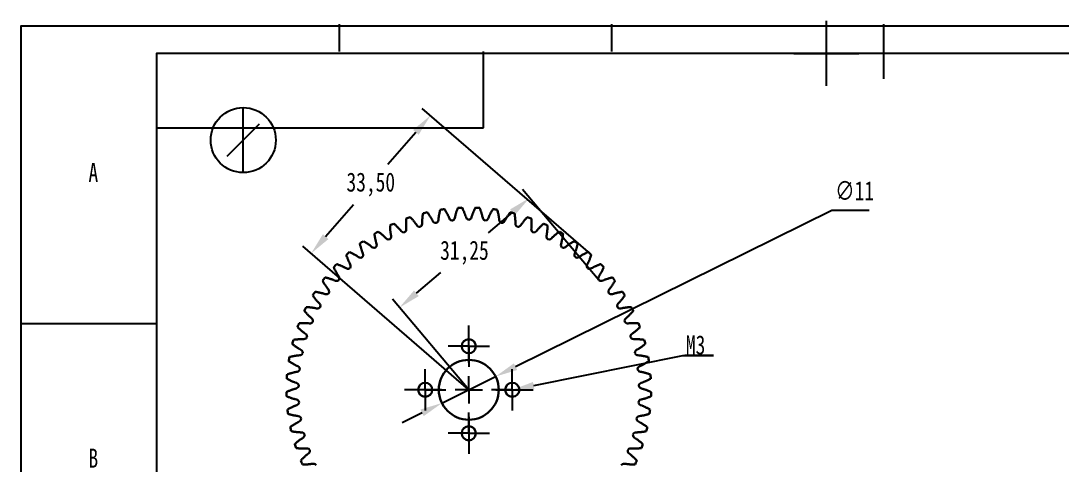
# Model space of a CAD drawing. Header units: millimetres. Extents: x -1 to 297, y -1 to 211.
# Drawn here: x 0 to 191.3, y 129 to 210.6 of the extents above; entities that cross this region are included whole.
import ezdxf
from ezdxf import colors
from ezdxf.entities.mleader import LeaderData, LeaderLine
from ezdxf.math import Vec2, Vec3

# ---------------------------------------------------------------- set-up
doc = ezdxf.new("R2010")
doc.units = ezdxf.units.MM
doc.header["$PDSIZE"] = -1
doc.layers.add('图框', color=7, linetype='Continuous')
doc.layers.add('粗实线层', color=7, linetype='Continuous', lineweight=25)
doc.styles.add('SLDTEXTSTYLE2', font='hyswlongfangsong.ttf')
doc.styles.get("Standard").update_dxf_attribs({"font": 'hyswlongfangsong.ttf'})
doc.dimstyles.new('ISO-25', dxfattribs={"dimtxt": 2.5, "dimasz": 2.5, "dimexe": 1.25, "dimexo": 0.625, "dimtad": 1, "dimtxsty": 'STANDARD', "dimcen": 2.5, "dimazin": 3, "dimtfac": 1, "dimtmove": 0, "dimatfit": 3})

# ---------------------------------------------------------------- blocks, each defined once
blk = doc.blocks.new('SW_CENTERMARKSYMBOL_0')
at = {"layer": '图框', "color": 0}
for p, q in [((0, 5), (0, 8)), ((0, 0), (0, 2.5)), ((-5, 0), (-8, 0)), ((0, 0), (-2.5, 0)), ((0, 0), (0, -2.5)), ((0, 0), (2.5, 0)), ((5, 0), (8, 0)), ((0, -5), (0, -8))]:
    blk.add_line(p, q, dxfattribs=at)
blk = doc.blocks.new('SW_CENTERMARKSYMBOL_1')
at = {"layer": '图框', "color": 0}
for p, q in [((0, 2.5), (0, 3.8)), ((0, 0), (0, 2.5)), ((-2.5, 0), (-3.8, 0)), ((0, 0), (-2.5, 0)), ((0, 0), (0, -2.5)), ((0, 0), (2.5, 0)), ((2.5, 0), (3.8, 0)), ((0, -2.5), (0, -3.8))]:
    blk.add_line(p, q, dxfattribs=at)
blk = doc.blocks.new('SW_CENTERMARKSYMBOL_2')
at = {"layer": '图框', "color": 0}
for p, q in [((0, 2.5), (0, 3.8)), ((0, 0), (0, 2.5)), ((-2.5, 0), (-3.8, 0)), ((0, 0), (-2.5, 0)), ((0, 0), (0, -2.5)), ((0, 0), (2.5, 0)), ((2.5, 0), (3.8, 0)), ((0, -2.5), (0, -3.8))]:
    blk.add_line(p, q, dxfattribs=at)
blk = doc.blocks.new('SW_CENTERMARKSYMBOL_3')
at = {"layer": '图框', "color": 0}
for p, q in [((0, 2.5), (0, 3.8)), ((0, 0), (0, 2.5)), ((-2.5, 0), (-3.8, 0)), ((0, 0), (-2.5, 0)), ((0, 0), (0, -2.5)), ((0, 0), (2.5, 0)), ((2.5, 0), (3.8, 0)), ((0, -2.5), (0, -3.8))]:
    blk.add_line(p, q, dxfattribs=at)
blk = doc.blocks.new('SW_CENTERMARKSYMBOL_4')
at = {"layer": '图框', "color": 0}
for p, q in [((0, 2.5), (0, 3.8)), ((0, 0), (0, 2.5)), ((-2.5, 0), (-3.8, 0)), ((0, 0), (-2.5, 0)), ((0, 0), (0, -2.5)), ((0, 0), (2.5, 0)), ((2.5, 0), (3.8, 0)), ((0, -2.5), (0, -3.8))]:
    blk.add_line(p, q, dxfattribs=at)
blk = doc.blocks.new('*D7')
at = {"color": 0, "lineweight": -2, "transparency": 16777216}
for p, q in [((106.19, 162.98), (92.16, 179.62)), ((90.33, 175.46), (85.83, 171.66)), ((72.68, 160.57), (77.18, 164.37)), ((82.3, 142.83), (68.27, 159.47))]:
    blk.add_line(p, q, dxfattribs=at)
at = {"color": 0, "transparency": 16777216}
for points in [[(89.89, 175.98), (90.77, 174.94), (93.45, 178.09)], [(72.24, 161.09), (73.11, 160.05), (69.56, 157.94)]]:
    blk.add_solid(points, dxfattribs=at)
at = {"layer": 'Defpoints', "color": 0, "transparency": 16777216}
for p in [(93.45, 178.09), (106.19, 162.98), (82.3, 142.83)]:
    blk.add_point(p, dxfattribs=at)
at = {"color": 0, "lineweight": 30, "transparency": 16777216, "insert": (81.5, 168.02), "char_height": 3.5, "attachment_point": 5}
blk.add_mtext('31,25', dxfattribs=at)
blk = doc.blocks.new('*D12')
at = {"color": 0, "lineweight": -2, "transparency": 16777216}
for p, q in [((104.21, 168.17), (73.74, 194.54)), ((72.58, 190.14), (67.44, 184.21)), ((56, 170.98), (61.14, 176.91)), ((82.3, 142.83), (51.82, 169.2))]:
    blk.add_line(p, q, dxfattribs=at)
at = {"color": 0, "transparency": 16777216}
for points in [[(72.06, 190.59), (73.09, 189.7), (75.25, 193.23)], [(55.49, 171.42), (56.51, 170.53), (53.33, 167.89)]]:
    blk.add_solid(points, dxfattribs=at)
at = {"layer": 'Defpoints', "color": 0, "transparency": 16777216}
for p in [(75.25, 193.23), (104.21, 168.17), (82.3, 142.83)]:
    blk.add_point(p, dxfattribs=at)
at = {"color": 0, "transparency": 16777216, "insert": (64.29, 180.56), "char_height": 3.5, "attachment_point": 5}
blk.add_mtext('33,50', dxfattribs=at)
blk = doc.blocks.new('*D13')
at = {"color": 0, "lineweight": -2, "transparency": 16777216}
for p, q in [((148.97, 175.77), (90.89, 147.08)), ((155.88, 175.77), (148.97, 175.77)), ((77.37, 140.4), (87.23, 145.27)), ((73.71, 138.59), (70.05, 136.78))]:
    blk.add_line(p, q, dxfattribs=at)
at = {"color": 0, "transparency": 16777216}
for points in [[(90.58, 147.69), (91.19, 146.47), (87.23, 145.27)], [(73.41, 139.2), (74.01, 137.98), (77.37, 140.4)]]:
    blk.add_solid(points, dxfattribs=at)
at = {"layer": 'Defpoints', "color": 0, "transparency": 16777216}
for p in [(87.23, 145.27), (77.37, 140.4)]:
    blk.add_point(p, dxfattribs=at)
at = {"color": 0, "transparency": 16777216, "insert": (153.18, 179.42), "char_height": 3.5, "attachment_point": 5}
blk.add_mtext('∅11', dxfattribs=at)
blk = doc.blocks.new('HH_FRAME_A4')
at = {"layer": 'HH_TITLE'}
for p, q in [((148.5, 200), (148.5, 212)), ((142.5, 206), (154.5, 206)), ((41, 184), (41, 196)), ((41, 190), (44, 193)), ((41, 190), (38, 187))]:
    blk.add_line(p, q, dxfattribs=at)
for points in [[(0, 1), (297, 1), (297, 211), (0, 211)], [(25, 6), (292, 6), (292, 206), (25, 206)]]:
    blk.add_lwpolyline(points, close=True, dxfattribs=at)
blk.add_circle((41, 190), 6, dxfattribs=at)
for tag, p, height in [('SCALE', (267.53, 43), 3), ('TITLE', (155.21, 32.5), 5), ('DWG_NO', (230.45, 33.25), 3.5), ('STAGE', (267.53, 32), 3), ('MATERIAL', (123.96, 19.1), 2.8), ('WEIGHT', (159.96, 19.1), 2.8), ('VERSION', (195.96, 19.1), 2.8), ('DATE', (231.96, 19.1), 2.8), ('SHEET', (267.96, 19.1), 2.8), ('DESIGN', (123.96, 8.1), 2.8), ('CHECKED', (159.96, 8.1), 2.8), ('REVIEWED', (195.96, 8.1), 2.8), ('APPROVED', (231.96, 8.1), 2.8), ('COUNTERSIGN', (267.96, 8.1), 2.8)]:
    blk.add_attdef(tag, p, '', height=height, dxfattribs=at)

msp = doc.modelspace()

# ---------------------------------------------------------------- linework, layer by layer
at = {"lineweight": 30}
msp.add_line((121.995, 149.139), (127.267, 149.139), dxfattribs=at)
at = {"color": 7, "linetype": 'Continuous', "lineweight": 30}
for centre, radius in [((82.296, 150.833), 1.3), ((82.296, 142.833), 5.5), ((74.296, 142.833), 1.3), ((90.296, 142.833), 1.3), ((82.296, 134.833), 1.3)]:
    msp.add_circle(centre, radius, dxfattribs=at)
for radius, start, end in [(33.5, 97.63252, 98.98287), (33.5, 92.09406, 93.44441), (33.5, 86.55559, 87.90594), (33.5, 81.01713, 82.36748), (33.5, 108.70944, 110.05979), (33.5, 103.17098, 104.52133), (33.5, 75.47867, 76.82902), (33.5, 69.94021, 71.29056), (33.5, 114.2479, 115.59825), (31.25, 106.59705, 106.63372), (31.25, 101.05859, 101.09526), (31.25, 95.52013, 95.5568), (31.25, 89.98167, 90.01833), (31.25, 84.4432, 84.47987), (31.25, 78.90474, 78.94141), (31.25, 73.36628, 73.40295), (33.5, 64.40175, 65.7521), (33.5, 119.78636, 121.13671), (31.25, 117.67397, 117.71064), (31.25, 112.13551, 112.17218), (31.25, 67.82782, 67.86449), (31.25, 62.28936, 62.32603), (33.5, 58.86329, 60.21364), (33.5, 125.32482, 126.67518), (31.25, 123.21243, 123.2491), (31.25, 56.7509, 56.78757), (33.5, 53.32482, 54.67518), (33.5, 130.86329, 132.21364), (31.25, 128.7509, 128.78757), (31.25, 51.21243, 51.2491), (33.5, 47.78636, 49.13671), (33.5, 136.40175, 137.7521), (31.25, 134.28936, 134.32603), (31.25, 45.67397, 45.71064), (33.5, 42.2479, 43.59825), (33.5, 141.94021, 143.29056), (31.25, 139.82782, 139.86449), (31.25, 40.13551, 40.17218), (33.5, 36.70944, 38.05979), (33.5, 147.47867, 148.82902), (33.5, 31.17098, 32.52133), (31.25, 145.36628, 145.40295), (31.25, 34.59705, 34.63372), (33.5, 153.01713, 154.36748), (31.25, 150.90474, 150.94141), (31.25, 29.05859, 29.09526), (33.5, 25.63252, 26.98287), (33.5, 158.55559, 159.90594), (31.25, 156.4432, 156.47987), (31.25, 23.52013, 23.5568), (33.5, 20.09406, 21.44441), (33.5, 164.09406, 165.44441), (31.25, 161.98167, 162.01833), (31.25, 17.98167, 18.01833), (33.5, 14.55559, 15.90594), (31.25, 167.52013, 167.5568), (31.25, 12.4432, 12.47987), (33.5, 169.63252, 170.98287), (33.5, 9.01713, 10.36748), (33.5, 175.17098, 176.52133), (31.25, 173.05859, 173.09526), (31.25, 6.90474, 6.94141), (33.5, 3.47867, 4.82902), (31.25, 178.59705, 178.63372), (31.25, 1.36628, 1.40295), (33.5, 180.70944, 182.05979), (33.5, 357.94021, 359.29056), (31.25, 184.13551, 184.17218), (31.25, 355.82782, 355.86449), (33.5, 186.2479, 187.59825), (33.5, 352.40175, 353.7521), (33.5, 191.78636, 193.13671), (31.25, 189.67397, 189.71064), (31.25, 350.28936, 350.32603), (33.5, 346.86329, 348.21364), (31.25, 195.21243, 195.2491), (31.25, 344.7509, 344.78757), (33.5, 197.32482, 198.67518), (33.5, 341.32482, 342.67518), (31.25, 200.7509, 200.78757), (31.25, 339.21243, 339.2491), (33.5, 202.86329, 204.21364), (31.25, 206.28936, 206.32603), (31.25, 333.67397, 333.71064), (33.5, 335.78636, 337.13671)]:
    msp.add_arc((82.296, 142.833), radius, start, end, dxfattribs=at)
for points, knots in [([(77.847, 176.036), (77.865, 176.007), (77.929, 175.903), (78.035, 175.726), (78.161, 175.507), (78.276, 175.296), (78.381, 175.093), (78.477, 174.9), (78.563, 174.716), (78.739, 174.327), (78.845, 173.975), (79.27, 173.936)], [0.69135416, 0.69135416, 0.69135416, 0.69135416, 0.70362342, 0.73520781, 0.7653343, 0.7940029, 0.8212136, 0.84696642, 0.87126134, 0.89409838, 1, 1, 1, 1]), ([(79.29, 173.938), (79.7, 174.057), (79.736, 174.423), (79.834, 174.839), (79.884, 175.036), (79.941, 175.245), (80.005, 175.463), (80.077, 175.692), (80.158, 175.932), (80.228, 176.126), (80.271, 176.241), (80.284, 176.273)], [0, 0, 0, 0, 0.10590162, 0.12873866, 0.15303358, 0.1787864, 0.2059971, 0.2346657, 0.26479219, 0.29637658, 0.30864584, 0.30864584, 0.30864584, 0.30864584]), ([(81.072, 176.311), (81.087, 176.28), (81.141, 176.17), (81.23, 175.983), (81.333, 175.753), (81.428, 175.532), (81.513, 175.321), (81.589, 175.119), (81.658, 174.927), (81.795, 174.523), (81.867, 174.162), (82.286, 174.083)], [0.69135416, 0.69135416, 0.69135416, 0.69135416, 0.70362342, 0.73520781, 0.7653343, 0.7940029, 0.8212136, 0.84696642, 0.87126134, 0.89409838, 1, 1, 1, 1]), ([(82.306, 174.083), (82.725, 174.162), (82.797, 174.523), (82.935, 174.927), (83.003, 175.119), (83.08, 175.321), (83.165, 175.532), (83.259, 175.753), (83.363, 175.983), (83.451, 176.17), (83.505, 176.28), (83.52, 176.311)], [0, 0, 0, 0, 0.10590162, 0.12873866, 0.15303358, 0.1787864, 0.2059971, 0.2346657, 0.26479219, 0.29637658, 0.30864584, 0.30864584, 0.30864584, 0.30864584]), ([(84.309, 176.273), (84.321, 176.241), (84.364, 176.126), (84.434, 175.932), (84.515, 175.692), (84.588, 175.463), (84.652, 175.245), (84.709, 175.036), (84.758, 174.839), (84.856, 174.423), (84.893, 174.057), (85.302, 173.938)], [0.69135416, 0.69135416, 0.69135416, 0.69135416, 0.70362342, 0.73520781, 0.7653343, 0.7940029, 0.8212136, 0.84696642, 0.87126134, 0.89409838, 1, 1, 1, 1]), ([(85.322, 173.936), (85.747, 173.975), (85.853, 174.327), (86.029, 174.716), (86.116, 174.9), (86.212, 175.093), (86.317, 175.296), (86.432, 175.507), (86.557, 175.726), (86.663, 175.903), (86.728, 176.007), (86.746, 176.036)], [0, 0, 0, 0, 0.10590162, 0.12873866, 0.15303358, 0.1787864, 0.2059971, 0.2346657, 0.26479219, 0.29637658, 0.30864584, 0.30864584, 0.30864584, 0.30864584]), ([(70.521, 171.78), (70.88, 172.011), (70.81, 172.372), (70.785, 172.798), (70.776, 173.002), (70.771, 173.218), (70.77, 173.446), (70.774, 173.686), (70.783, 173.938), (70.795, 174.144), (70.803, 174.267), (70.806, 174.301)], [0, 0, 0, 0, 0.10590162, 0.12873866, 0.15303358, 0.1787864, 0.2059971, 0.2346657, 0.26479219, 0.29637658, 0.30864584, 0.30864584, 0.30864584, 0.30864584]), ([(71.55, 174.563), (71.574, 174.538), (71.657, 174.448), (71.795, 174.294), (71.96, 174.103), (72.114, 173.918), (72.256, 173.74), (72.387, 173.569), (72.507, 173.404), (72.755, 173.057), (72.927, 172.731), (73.351, 172.775)], [0.69135416, 0.69135416, 0.69135416, 0.69135416, 0.70362342, 0.73520781, 0.7653343, 0.7940029, 0.8212136, 0.84696642, 0.87126134, 0.89409838, 1, 1, 1, 1]), ([(73.37, 172.781), (73.749, 172.977), (73.715, 173.343), (73.731, 173.77), (73.741, 173.973), (73.757, 174.188), (73.778, 174.415), (73.805, 174.654), (73.839, 174.904), (73.87, 175.108), (73.891, 175.229), (73.896, 175.263)], [0, 0, 0, 0, 0.10590162, 0.12873866, 0.15303358, 0.1787864, 0.2059971, 0.2346657, 0.26479219, 0.29637658, 0.30864584, 0.30864584, 0.30864584, 0.30864584]), ([(74.663, 175.452), (74.684, 175.425), (74.758, 175.327), (74.881, 175.161), (75.027, 174.955), (75.161, 174.756), (75.286, 174.565), (75.4, 174.382), (75.503, 174.206), (75.716, 173.836), (75.856, 173.496), (76.282, 173.499)], [0.69135416, 0.69135416, 0.69135416, 0.69135416, 0.70362342, 0.73520781, 0.7653343, 0.7940029, 0.8212136, 0.84696642, 0.87126134, 0.89409838, 1, 1, 1, 1]), ([(76.302, 173.503), (76.698, 173.661), (76.699, 174.029), (76.757, 174.452), (76.787, 174.653), (76.823, 174.866), (76.866, 175.09), (76.916, 175.325), (76.974, 175.571), (77.025, 175.771), (77.057, 175.889), (77.066, 175.922)], [0, 0, 0, 0, 0.10590162, 0.12873866, 0.15303358, 0.1787864, 0.2059971, 0.2346657, 0.26479219, 0.29637658, 0.30864584, 0.30864584, 0.30864584, 0.30864584]), ([(87.527, 175.922), (87.536, 175.889), (87.568, 175.771), (87.619, 175.571), (87.676, 175.325), (87.726, 175.09), (87.769, 174.866), (87.806, 174.653), (87.836, 174.452), (87.893, 174.029), (87.894, 173.661), (88.29, 173.503)], [0.69135416, 0.69135416, 0.69135416, 0.69135416, 0.70362342, 0.73520781, 0.7653343, 0.7940029, 0.8212136, 0.84696642, 0.87126134, 0.89409838, 1, 1, 1, 1]), ([(88.31, 173.499), (88.736, 173.496), (88.876, 173.836), (89.089, 174.206), (89.193, 174.382), (89.307, 174.565), (89.431, 174.756), (89.566, 174.955), (89.712, 175.161), (89.835, 175.327), (89.909, 175.425), (89.929, 175.452)], [0, 0, 0, 0, 0.10590162, 0.12873866, 0.15303358, 0.1787864, 0.2059971, 0.2346657, 0.26479219, 0.29637658, 0.30864584, 0.30864584, 0.30864584, 0.30864584]), ([(90.696, 175.263), (90.702, 175.229), (90.722, 175.108), (90.754, 174.904), (90.787, 174.654), (90.814, 174.415), (90.835, 174.188), (90.851, 173.973), (90.861, 173.77), (90.878, 173.343), (90.843, 172.977), (91.222, 172.781)], [0.69135416, 0.69135416, 0.69135416, 0.69135416, 0.70362342, 0.73520781, 0.7653343, 0.7940029, 0.8212136, 0.84696642, 0.87126134, 0.89409838, 1, 1, 1, 1]), ([(91.242, 172.775), (91.666, 172.731), (91.838, 173.057), (92.085, 173.404), (92.205, 173.569), (92.337, 173.74), (92.479, 173.918), (92.632, 174.103), (92.797, 174.294), (92.935, 174.448), (93.019, 174.538), (93.042, 174.563)], [0, 0, 0, 0, 0.10590162, 0.12873866, 0.15303358, 0.1787864, 0.2059971, 0.2346657, 0.26479219, 0.29637658, 0.30864584, 0.30864584, 0.30864584, 0.30864584]), ([(93.787, 174.301), (93.789, 174.267), (93.798, 174.144), (93.809, 173.938), (93.818, 173.686), (93.822, 173.446), (93.821, 173.218), (93.816, 173.002), (93.807, 172.798), (93.782, 172.372), (93.713, 172.011), (94.071, 171.78)], [0.69135416, 0.69135416, 0.69135416, 0.69135416, 0.70362342, 0.73520781, 0.7653343, 0.7940029, 0.8212136, 0.84696642, 0.87126134, 0.89409838, 1, 1, 1, 1]), ([(67.783, 170.508), (68.117, 170.773), (68.013, 171.126), (67.947, 171.548), (67.918, 171.749), (67.892, 171.963), (67.869, 172.19), (67.85, 172.43), (67.835, 172.682), (67.826, 172.888), (67.823, 173.011), (67.822, 173.045)], [0, 0, 0, 0, 0.10590162, 0.12873866, 0.15303358, 0.1787864, 0.2059971, 0.2346657, 0.26479219, 0.29637658, 0.30864584, 0.30864584, 0.30864584, 0.30864584]), ([(68.538, 173.378), (68.564, 173.355), (68.655, 173.273), (68.808, 173.134), (68.991, 172.96), (69.161, 172.791), (69.32, 172.627), (69.467, 172.469), (69.602, 172.317), (69.882, 171.995), (70.085, 171.688), (70.503, 171.772)], [0.69135416, 0.69135416, 0.69135416, 0.69135416, 0.70362342, 0.73520781, 0.7653343, 0.7940029, 0.8212136, 0.84696642, 0.87126134, 0.89409838, 1, 1, 1, 1]), ([(94.09, 171.772), (94.508, 171.688), (94.71, 171.995), (94.99, 172.317), (95.126, 172.469), (95.273, 172.627), (95.431, 172.791), (95.602, 172.96), (95.785, 173.134), (95.937, 173.273), (96.029, 173.355), (96.054, 173.378)], [0, 0, 0, 0, 0.10590162, 0.12873866, 0.15303358, 0.1787864, 0.2059971, 0.2346657, 0.26479219, 0.29637658, 0.30864584, 0.30864584, 0.30864584, 0.30864584]), ([(96.77, 173.045), (96.769, 173.011), (96.766, 172.888), (96.758, 172.682), (96.742, 172.43), (96.723, 172.19), (96.7, 171.963), (96.674, 171.749), (96.646, 171.548), (96.58, 171.126), (96.476, 170.773), (96.81, 170.508)], [0.69135416, 0.69135416, 0.69135416, 0.69135416, 0.70362342, 0.73520781, 0.7653343, 0.7940029, 0.8212136, 0.84696642, 0.87126134, 0.89409838, 1, 1, 1, 1]), ([(65.179, 168.978), (65.486, 169.274), (65.349, 169.615), (65.243, 170.029), (65.194, 170.227), (65.148, 170.437), (65.103, 170.661), (65.061, 170.897), (65.021, 171.147), (64.993, 171.351), (64.978, 171.473), (64.974, 171.507)], [0, 0, 0, 0, 0.10590162, 0.12873866, 0.15303358, 0.1787864, 0.2059971, 0.2346657, 0.26479219, 0.29637658, 0.30864584, 0.30864584, 0.30864584, 0.30864584]), ([(65.655, 171.907), (65.682, 171.887), (65.781, 171.815), (65.946, 171.691), (66.145, 171.535), (66.331, 171.383), (66.505, 171.235), (66.666, 171.092), (66.816, 170.954), (67.126, 170.66), (67.357, 170.374), (67.765, 170.499)], [0.69135416, 0.69135416, 0.69135416, 0.69135416, 0.70362342, 0.73520781, 0.7653343, 0.7940029, 0.8212136, 0.84696642, 0.87126134, 0.89409838, 1, 1, 1, 1]), ([(96.828, 170.499), (97.236, 170.374), (97.467, 170.66), (97.776, 170.954), (97.926, 171.092), (98.088, 171.235), (98.261, 171.383), (98.447, 171.535), (98.646, 171.691), (98.811, 171.815), (98.91, 171.887), (98.938, 171.907)], [0, 0, 0, 0, 0.10590162, 0.12873866, 0.15303358, 0.1787864, 0.2059971, 0.2346657, 0.26479219, 0.29637658, 0.30864584, 0.30864584, 0.30864584, 0.30864584]), ([(99.618, 171.507), (99.614, 171.473), (99.599, 171.351), (99.571, 171.147), (99.531, 170.897), (99.489, 170.661), (99.444, 170.437), (99.398, 170.227), (99.35, 170.029), (99.244, 169.615), (99.106, 169.274), (99.413, 168.978)], [0.69135416, 0.69135416, 0.69135416, 0.69135416, 0.70362342, 0.73520781, 0.7653343, 0.7940029, 0.8212136, 0.84696642, 0.87126134, 0.89409838, 1, 1, 1, 1]), ([(62.736, 167.204), (63.013, 167.528), (62.843, 167.854), (62.697, 168.256), (62.63, 168.448), (62.564, 168.653), (62.498, 168.872), (62.433, 169.103), (62.369, 169.347), (62.322, 169.548), (62.295, 169.668), (62.287, 169.701)], [0, 0, 0, 0, 0.10590162, 0.12873866, 0.15303358, 0.1787864, 0.2059971, 0.2346657, 0.26479219, 0.29637658, 0.30864584, 0.30864584, 0.30864584, 0.30864584]), ([(62.926, 170.165), (62.956, 170.148), (63.061, 170.086), (63.237, 169.978), (63.45, 169.842), (63.65, 169.709), (63.837, 169.579), (64.012, 169.452), (64.174, 169.329), (64.511, 169.066), (64.768, 168.804), (65.163, 168.967)], [0.69135416, 0.69135416, 0.69135416, 0.69135416, 0.70362342, 0.73520781, 0.7653343, 0.7940029, 0.8212136, 0.84696642, 0.87126134, 0.89409838, 1, 1, 1, 1]), ([(99.43, 168.967), (99.824, 168.804), (100.082, 169.066), (100.418, 169.329), (100.58, 169.452), (100.755, 169.579), (100.942, 169.709), (101.142, 169.842), (101.355, 169.978), (101.531, 170.086), (101.637, 170.148), (101.666, 170.165)], [0, 0, 0, 0, 0.10590162, 0.12873866, 0.15303358, 0.1787864, 0.2059971, 0.2346657, 0.26479219, 0.29637658, 0.30864584, 0.30864584, 0.30864584, 0.30864584]), ([(102.305, 169.701), (102.298, 169.668), (102.271, 169.548), (102.223, 169.347), (102.16, 169.103), (102.095, 168.872), (102.029, 168.653), (101.962, 168.448), (101.895, 168.256), (101.749, 167.854), (101.58, 167.528), (101.857, 167.204)], [0.69135416, 0.69135416, 0.69135416, 0.69135416, 0.70362342, 0.73520781, 0.7653343, 0.7940029, 0.8212136, 0.84696642, 0.87126134, 0.89409838, 1, 1, 1, 1]), ([(60.475, 165.202), (60.719, 165.552), (60.519, 165.86), (60.335, 166.246), (60.25, 166.43), (60.164, 166.628), (60.077, 166.839), (59.99, 167.063), (59.903, 167.3), (59.836, 167.496), (59.798, 167.612), (59.788, 167.645)], [0, 0, 0, 0, 0.10590162, 0.12873866, 0.15303358, 0.1787864, 0.2059971, 0.2346657, 0.26479219, 0.29637658, 0.30864584, 0.30864584, 0.30864584, 0.30864584]), ([(60.379, 168.168), (60.41, 168.154), (60.521, 168.102), (60.707, 168.012), (60.932, 167.897), (61.143, 167.784), (61.342, 167.672), (61.528, 167.563), (61.702, 167.456), (62.062, 167.227), (62.344, 166.991), (62.72, 167.192)], [0.69135416, 0.69135416, 0.69135416, 0.69135416, 0.70362342, 0.73520781, 0.7653343, 0.7940029, 0.8212136, 0.84696642, 0.87126134, 0.89409838, 1, 1, 1, 1]), ([(101.872, 167.192), (102.249, 166.991), (102.53, 167.227), (102.891, 167.456), (103.064, 167.563), (103.25, 167.672), (103.449, 167.784), (103.661, 167.897), (103.886, 168.012), (104.072, 168.102), (104.183, 168.154), (104.214, 168.168)], [0, 0, 0, 0, 0.10590162, 0.12873866, 0.15303358, 0.1787864, 0.2059971, 0.2346657, 0.26479219, 0.29637658, 0.30864584, 0.30864584, 0.30864584, 0.30864584]), ([(104.805, 167.645), (104.794, 167.612), (104.756, 167.496), (104.689, 167.3), (104.602, 167.063), (104.515, 166.839), (104.428, 166.628), (104.342, 166.43), (104.257, 166.246), (104.073, 165.86), (103.873, 165.552), (104.117, 165.202)], [0.69135416, 0.69135416, 0.69135416, 0.69135416, 0.70362342, 0.73520781, 0.7653343, 0.7940029, 0.8212136, 0.84696642, 0.87126134, 0.89409838, 1, 1, 1, 1]), ([(58.418, 162.992), (58.628, 163.363), (58.398, 163.651), (58.178, 164.017), (58.075, 164.193), (57.971, 164.381), (57.864, 164.583), (57.756, 164.797), (57.647, 165.025), (57.561, 165.213), (57.512, 165.325), (57.498, 165.356)], [0, 0, 0, 0, 0.10590162, 0.12873866, 0.15303358, 0.1787864, 0.2059971, 0.2346657, 0.26479219, 0.29637658, 0.30864584, 0.30864584, 0.30864584, 0.30864584]), ([(58.036, 165.935), (58.068, 165.923), (58.184, 165.882), (58.377, 165.811), (58.612, 165.718), (58.834, 165.626), (59.043, 165.534), (59.238, 165.443), (59.421, 165.353), (59.802, 165.16), (60.105, 164.953), (60.461, 165.189)], [0.69135416, 0.69135416, 0.69135416, 0.69135416, 0.70362342, 0.73520781, 0.7653343, 0.7940029, 0.8212136, 0.84696642, 0.87126134, 0.89409838, 1, 1, 1, 1]), ([(104.132, 165.189), (104.487, 164.953), (104.79, 165.16), (105.171, 165.353), (105.354, 165.443), (105.55, 165.534), (105.758, 165.626), (105.98, 165.718), (106.215, 165.811), (106.409, 165.882), (106.524, 165.923), (106.557, 165.935)], [0, 0, 0, 0, 0.10590162, 0.12873866, 0.15303358, 0.1787864, 0.2059971, 0.2346657, 0.26479219, 0.29637658, 0.30864584, 0.30864584, 0.30864584, 0.30864584]), ([(107.094, 165.356), (107.081, 165.325), (107.031, 165.213), (106.946, 165.025), (106.837, 164.797), (106.728, 164.583), (106.622, 164.381), (106.517, 164.193), (106.414, 164.017), (106.194, 163.651), (105.965, 163.363), (106.175, 162.992)], [0.69135416, 0.69135416, 0.69135416, 0.69135416, 0.70362342, 0.73520781, 0.7653343, 0.7940029, 0.8212136, 0.84696642, 0.87126134, 0.89409838, 1, 1, 1, 1]), ([(56.584, 160.593), (56.757, 160.983), (56.501, 161.247), (56.246, 161.59), (56.127, 161.755), (56.005, 161.933), (55.879, 162.123), (55.75, 162.326), (55.62, 162.542), (55.516, 162.721), (55.457, 162.828), (55.44, 162.858)], [0, 0, 0, 0, 0.10590162, 0.12873866, 0.15303358, 0.1787864, 0.2059971, 0.2346657, 0.26479219, 0.29637658, 0.30864584, 0.30864584, 0.30864584, 0.30864584]), ([(55.919, 163.485), (55.953, 163.477), (56.072, 163.447), (56.271, 163.395), (56.514, 163.325), (56.744, 163.255), (56.96, 163.184), (57.164, 163.112), (57.355, 163.041), (57.752, 162.885), (58.074, 162.708), (58.405, 162.977)], [0.69135416, 0.69135416, 0.69135416, 0.69135416, 0.70362342, 0.73520781, 0.7653343, 0.7940029, 0.8212136, 0.84696642, 0.87126134, 0.89409838, 1, 1, 1, 1]), ([(106.187, 162.977), (106.518, 162.708), (106.84, 162.885), (107.238, 163.041), (107.429, 163.112), (107.632, 163.184), (107.849, 163.255), (108.078, 163.325), (108.321, 163.395), (108.521, 163.447), (108.64, 163.477), (108.673, 163.485)], [0, 0, 0, 0, 0.10590162, 0.12873866, 0.15303358, 0.1787864, 0.2059971, 0.2346657, 0.26479219, 0.29637658, 0.30864584, 0.30864584, 0.30864584, 0.30864584]), ([(109.152, 162.858), (109.136, 162.828), (109.076, 162.721), (108.973, 162.542), (108.842, 162.326), (108.714, 162.123), (108.588, 161.933), (108.465, 161.755), (108.346, 161.59), (108.092, 161.247), (107.836, 160.983), (108.009, 160.593)], [0.69135416, 0.69135416, 0.69135416, 0.69135416, 0.70362342, 0.73520781, 0.7653343, 0.7940029, 0.8212136, 0.84696642, 0.87126134, 0.89409838, 1, 1, 1, 1]), ([(54.049, 160.843), (54.083, 160.838), (54.204, 160.82), (54.408, 160.787), (54.657, 160.741), (54.892, 160.693), (55.114, 160.643), (55.324, 160.592), (55.521, 160.539), (55.932, 160.423), (56.269, 160.277), (56.572, 160.577)], [0.69135416, 0.69135416, 0.69135416, 0.69135416, 0.70362342, 0.73520781, 0.7653343, 0.7940029, 0.8212136, 0.84696642, 0.87126134, 0.89409838, 1, 1, 1, 1]), ([(108.02, 160.577), (108.323, 160.277), (108.661, 160.423), (109.072, 160.539), (109.268, 160.592), (109.478, 160.643), (109.7, 160.693), (109.936, 160.741), (110.184, 160.787), (110.388, 160.82), (110.509, 160.838), (110.543, 160.843)], [0, 0, 0, 0, 0.10590162, 0.12873866, 0.15303358, 0.1787864, 0.2059971, 0.2346657, 0.26479219, 0.29637658, 0.30864584, 0.30864584, 0.30864584, 0.30864584]), ([(54.99, 158.029), (55.124, 158.434), (54.844, 158.672), (54.558, 158.988), (54.423, 159.141), (54.284, 159.306), (54.14, 159.483), (53.993, 159.673), (53.842, 159.876), (53.722, 160.044), (53.652, 160.144), (53.633, 160.172)], [0, 0, 0, 0, 0.10590162, 0.12873866, 0.15303358, 0.1787864, 0.2059971, 0.2346657, 0.26479219, 0.29637658, 0.30864584, 0.30864584, 0.30864584, 0.30864584]), ([(110.96, 160.172), (110.94, 160.144), (110.87, 160.044), (110.75, 159.876), (110.599, 159.673), (110.452, 159.483), (110.309, 159.306), (110.169, 159.141), (110.035, 158.988), (109.749, 158.672), (109.468, 158.434), (109.603, 158.029)], [0.69135416, 0.69135416, 0.69135416, 0.69135416, 0.70362342, 0.73520781, 0.7653343, 0.7940029, 0.8212136, 0.84696642, 0.87126134, 0.89409838, 1, 1, 1, 1]), ([(53.651, 155.322), (53.745, 155.738), (53.443, 155.948), (53.128, 156.236), (52.979, 156.375), (52.825, 156.526), (52.665, 156.688), (52.5, 156.863), (52.33, 157.05), (52.194, 157.206), (52.115, 157.299), (52.093, 157.325)], [0, 0, 0, 0, 0.10590162, 0.12873866, 0.15303358, 0.1787864, 0.2059971, 0.2346657, 0.26479219, 0.29637658, 0.30864584, 0.30864584, 0.30864584, 0.30864584]), ([(52.443, 158.033), (52.477, 158.031), (52.6, 158.025), (52.806, 158.012), (53.057, 157.99), (53.296, 157.965), (53.522, 157.937), (53.736, 157.906), (53.937, 157.872), (54.357, 157.796), (54.707, 157.684), (54.98, 158.011)], [0.69135416, 0.69135416, 0.69135416, 0.69135416, 0.70362342, 0.73520781, 0.7653343, 0.7940029, 0.8212136, 0.84696642, 0.87126134, 0.89409838, 1, 1, 1, 1]), ([(109.612, 158.011), (109.885, 157.684), (110.235, 157.796), (110.656, 157.872), (110.856, 157.906), (111.07, 157.937), (111.296, 157.965), (111.535, 157.99), (111.787, 158.012), (111.993, 158.025), (112.115, 158.031), (112.149, 158.033)], [0, 0, 0, 0, 0.10590162, 0.12873866, 0.15303358, 0.1787864, 0.2059971, 0.2346657, 0.26479219, 0.29637658, 0.30864584, 0.30864584, 0.30864584, 0.30864584]), ([(112.499, 157.325), (112.477, 157.299), (112.398, 157.206), (112.262, 157.05), (112.093, 156.863), (111.928, 156.688), (111.768, 156.526), (111.613, 156.375), (111.465, 156.236), (111.149, 155.948), (110.847, 155.738), (110.942, 155.322)], [0.69135416, 0.69135416, 0.69135416, 0.69135416, 0.70362342, 0.73520781, 0.7653343, 0.7940029, 0.8212136, 0.84696642, 0.87126134, 0.89409838, 1, 1, 1, 1]), ([(51.115, 155.081), (51.15, 155.082), (51.272, 155.088), (51.478, 155.095), (51.731, 155.098), (51.971, 155.096), (52.199, 155.089), (52.415, 155.079), (52.618, 155.065), (53.043, 155.03), (53.402, 154.951), (53.643, 155.304)], [0.69135416, 0.69135416, 0.69135416, 0.69135416, 0.70362342, 0.73520781, 0.7653343, 0.7940029, 0.8212136, 0.84696642, 0.87126134, 0.89409838, 1, 1, 1, 1]), ([(110.95, 155.304), (111.19, 154.951), (111.549, 155.03), (111.975, 155.065), (112.178, 155.079), (112.393, 155.089), (112.621, 155.096), (112.862, 155.098), (113.114, 155.095), (113.321, 155.088), (113.443, 155.082), (113.477, 155.081)], [0, 0, 0, 0, 0.10590162, 0.12873866, 0.15303358, 0.1787864, 0.2059971, 0.2346657, 0.26479219, 0.29637658, 0.30864584, 0.30864584, 0.30864584, 0.30864584]), ([(52.579, 152.499), (52.633, 152.922), (52.312, 153.102), (51.97, 153.358), (51.809, 153.482), (51.641, 153.617), (51.466, 153.764), (51.285, 153.922), (51.098, 154.091), (50.948, 154.233), (50.86, 154.318), (50.835, 154.342)], [0, 0, 0, 0, 0.10590162, 0.12873866, 0.15303358, 0.1787864, 0.2059971, 0.2346657, 0.26479219, 0.29637658, 0.30864584, 0.30864584, 0.30864584, 0.30864584]), ([(113.757, 154.342), (113.733, 154.318), (113.645, 154.233), (113.494, 154.091), (113.308, 153.922), (113.126, 153.764), (112.952, 153.617), (112.783, 153.482), (112.622, 153.358), (112.28, 153.102), (111.959, 152.922), (112.014, 152.499)], [0.69135416, 0.69135416, 0.69135416, 0.69135416, 0.70362342, 0.73520781, 0.7653343, 0.7940029, 0.8212136, 0.84696642, 0.87126134, 0.89409838, 1, 1, 1, 1]), ([(51.785, 149.586), (51.798, 150.012), (51.461, 150.16), (51.096, 150.382), (50.924, 150.49), (50.743, 150.608), (50.555, 150.737), (50.359, 150.877), (50.157, 151.028), (49.994, 151.154), (49.898, 151.231), (49.871, 151.252)], [0, 0, 0, 0, 0.10590162, 0.12873866, 0.15303358, 0.1787864, 0.2059971, 0.2346657, 0.26479219, 0.29637658, 0.30864584, 0.30864584, 0.30864584, 0.30864584]), ([(50.079, 152.014), (50.113, 152.019), (50.234, 152.036), (50.439, 152.063), (50.69, 152.09), (50.929, 152.112), (51.157, 152.127), (51.372, 152.138), (51.576, 152.143), (52.003, 152.149), (52.368, 152.106), (52.573, 152.48)], [0.69135416, 0.69135416, 0.69135416, 0.69135416, 0.70362342, 0.73520781, 0.7653343, 0.7940029, 0.8212136, 0.84696642, 0.87126134, 0.89409838, 1, 1, 1, 1]), ([(112.02, 152.48), (112.225, 152.106), (112.59, 152.149), (113.017, 152.143), (113.22, 152.138), (113.436, 152.127), (113.663, 152.112), (113.903, 152.09), (114.154, 152.063), (114.358, 152.036), (114.48, 152.019), (114.514, 152.014)], [0, 0, 0, 0, 0.10590162, 0.12873866, 0.15303358, 0.1787864, 0.2059971, 0.2346657, 0.26479219, 0.29637658, 0.30864584, 0.30864584, 0.30864584, 0.30864584]), ([(114.721, 151.252), (114.694, 151.231), (114.599, 151.154), (114.435, 151.028), (114.233, 150.877), (114.037, 150.737), (113.849, 150.608), (113.669, 150.49), (113.496, 150.382), (113.131, 150.16), (112.795, 150.012), (112.808, 149.586)], [0.69135416, 0.69135416, 0.69135416, 0.69135416, 0.70362342, 0.73520781, 0.7653343, 0.7940029, 0.8212136, 0.84696642, 0.87126134, 0.89409838, 1, 1, 1, 1]), ([(49.343, 148.862), (49.376, 148.87), (49.495, 148.899), (49.697, 148.945), (49.944, 148.997), (50.18, 149.041), (50.405, 149.078), (50.619, 149.11), (50.821, 149.135), (51.245, 149.182), (51.613, 149.174), (51.78, 149.567)], [0.69135416, 0.69135416, 0.69135416, 0.69135416, 0.70362342, 0.73520781, 0.7653343, 0.7940029, 0.8212136, 0.84696642, 0.87126134, 0.89409838, 1, 1, 1, 1]), ([(112.812, 149.567), (112.98, 149.174), (113.348, 149.182), (113.772, 149.135), (113.974, 149.11), (114.187, 149.078), (114.412, 149.041), (114.648, 148.997), (114.896, 148.945), (115.097, 148.899), (115.216, 148.87), (115.249, 148.862)], [0, 0, 0, 0, 0.10590162, 0.12873866, 0.15303358, 0.1787864, 0.2059971, 0.2346657, 0.26479219, 0.29637658, 0.30864584, 0.30864584, 0.30864584, 0.30864584]), ([(51.275, 146.61), (51.247, 147.035), (50.898, 147.15), (50.513, 147.336), (50.331, 147.426), (50.14, 147.527), (49.94, 147.637), (49.732, 147.757), (49.516, 147.888), (49.342, 147.998), (49.239, 148.065), (49.21, 148.084)], [0, 0, 0, 0, 0.10590162, 0.12873866, 0.15303358, 0.1787864, 0.2059971, 0.2346657, 0.26479219, 0.29637658, 0.30864584, 0.30864584, 0.30864584, 0.30864584]), ([(115.382, 148.084), (115.354, 148.065), (115.251, 147.998), (115.076, 147.888), (114.86, 147.757), (114.652, 147.637), (114.452, 147.527), (114.261, 147.426), (114.079, 147.336), (113.695, 147.15), (113.345, 147.035), (113.317, 146.61)], [0.69135416, 0.69135416, 0.69135416, 0.69135416, 0.70362342, 0.73520781, 0.7653343, 0.7940029, 0.8212136, 0.84696642, 0.87126134, 0.89409838, 1, 1, 1, 1]), ([(48.915, 145.653), (48.947, 145.665), (49.063, 145.705), (49.259, 145.77), (49.5, 145.845), (49.731, 145.912), (49.951, 145.971), (50.161, 146.023), (50.359, 146.068), (50.777, 146.156), (51.144, 146.183), (51.273, 146.59)], [0.69135416, 0.69135416, 0.69135416, 0.69135416, 0.70362342, 0.73520781, 0.7653343, 0.7940029, 0.8212136, 0.84696642, 0.87126134, 0.89409838, 1, 1, 1, 1]), ([(113.319, 146.59), (113.449, 146.183), (113.815, 146.156), (114.233, 146.068), (114.432, 146.023), (114.641, 145.971), (114.862, 145.912), (115.092, 145.845), (115.333, 145.77), (115.529, 145.705), (115.645, 145.665), (115.677, 145.653)], [0, 0, 0, 0, 0.10590162, 0.12873866, 0.15303358, 0.1787864, 0.2059971, 0.2346657, 0.26479219, 0.29637658, 0.30864584, 0.30864584, 0.30864584, 0.30864584]), ([(48.799, 142.418), (48.83, 142.433), (48.941, 142.484), (49.13, 142.568), (49.363, 142.666), (49.586, 142.755), (49.799, 142.835), (50.003, 142.907), (50.196, 142.97), (50.604, 143.098), (50.966, 143.161), (51.055, 143.578)], [0.69135416, 0.69135416, 0.69135416, 0.69135416, 0.70362342, 0.73520781, 0.7653343, 0.7940029, 0.8212136, 0.84696642, 0.87126134, 0.89409838, 1, 1, 1, 1]), ([(51.056, 143.598), (50.987, 144.019), (50.628, 144.1), (50.227, 144.247), (50.037, 144.32), (49.837, 144.401), (49.628, 144.492), (49.409, 144.591), (49.181, 144.7), (48.997, 144.793), (48.888, 144.85), (48.858, 144.866)], [0, 0, 0, 0, 0.10590162, 0.12873866, 0.15303358, 0.1787864, 0.2059971, 0.2346657, 0.26479219, 0.29637658, 0.30864584, 0.30864584, 0.30864584, 0.30864584]), ([(115.734, 144.866), (115.704, 144.85), (115.596, 144.793), (115.411, 144.7), (115.183, 144.591), (114.965, 144.492), (114.755, 144.401), (114.556, 144.32), (114.365, 144.247), (113.965, 144.1), (113.606, 144.019), (113.537, 143.598)], [0.69135416, 0.69135416, 0.69135416, 0.69135416, 0.70362342, 0.73520781, 0.7653343, 0.7940029, 0.8212136, 0.84696642, 0.87126134, 0.89409838, 1, 1, 1, 1]), ([(113.537, 143.578), (113.627, 143.161), (113.989, 143.098), (114.396, 142.97), (114.59, 142.907), (114.793, 142.835), (115.007, 142.755), (115.23, 142.666), (115.463, 142.568), (115.651, 142.484), (115.763, 142.433), (115.794, 142.418)], [0, 0, 0, 0, 0.10590162, 0.12873866, 0.15303358, 0.1787864, 0.2059971, 0.2346657, 0.26479219, 0.29637658, 0.30864584, 0.30864584, 0.30864584, 0.30864584]), ([(51.128, 140.58), (51.018, 140.992), (50.653, 141.037), (50.24, 141.145), (50.044, 141.199), (49.837, 141.261), (49.62, 141.331), (49.393, 141.409), (49.156, 141.495), (48.963, 141.57), (48.85, 141.616), (48.818, 141.629)], [0, 0, 0, 0, 0.10590162, 0.12873866, 0.15303358, 0.1787864, 0.2059971, 0.2346657, 0.26479219, 0.29637658, 0.30864584, 0.30864584, 0.30864584, 0.30864584]), ([(115.775, 141.629), (115.743, 141.616), (115.629, 141.57), (115.437, 141.495), (115.2, 141.409), (114.972, 141.331), (114.755, 141.261), (114.548, 141.199), (114.352, 141.145), (113.939, 141.037), (113.574, 140.992), (113.465, 140.58)], [0.69135416, 0.69135416, 0.69135416, 0.69135416, 0.70362342, 0.73520781, 0.7653343, 0.7940029, 0.8212136, 0.84696642, 0.87126134, 0.89409838, 1, 1, 1, 1]), ([(48.995, 139.187), (49.025, 139.205), (49.13, 139.266), (49.31, 139.368), (49.532, 139.488), (49.746, 139.598), (49.951, 139.698), (50.146, 139.79), (50.333, 139.871), (50.726, 140.038), (51.08, 140.136), (51.129, 140.56)], [0.69135416, 0.69135416, 0.69135416, 0.69135416, 0.70362342, 0.73520781, 0.7653343, 0.7940029, 0.8212136, 0.84696642, 0.87126134, 0.89409838, 1, 1, 1, 1]), ([(113.463, 140.56), (113.512, 140.136), (113.866, 140.038), (114.26, 139.871), (114.446, 139.79), (114.642, 139.698), (114.846, 139.598), (115.06, 139.488), (115.282, 139.368), (115.462, 139.266), (115.568, 139.205), (115.597, 139.187)], [0, 0, 0, 0, 0.10590162, 0.12873866, 0.15303358, 0.1787864, 0.2059971, 0.2346657, 0.26479219, 0.29637658, 0.30864584, 0.30864584, 0.30864584, 0.30864584]), ([(51.491, 137.582), (51.342, 137.982), (50.974, 137.992), (50.553, 138.059), (50.352, 138.094), (50.141, 138.136), (49.918, 138.184), (49.684, 138.24), (49.44, 138.303), (49.241, 138.359), (49.123, 138.394), (49.09, 138.404)], [0, 0, 0, 0, 0.10590162, 0.12873866, 0.15303358, 0.1787864, 0.2059971, 0.2346657, 0.26479219, 0.29637658, 0.30864584, 0.30864584, 0.30864584, 0.30864584]), ([(115.502, 138.404), (115.469, 138.394), (115.352, 138.359), (115.153, 138.303), (114.908, 138.24), (114.675, 138.184), (114.452, 138.136), (114.24, 138.094), (114.04, 138.059), (113.618, 137.992), (113.25, 137.982), (113.102, 137.582)], [0.69135416, 0.69135416, 0.69135416, 0.69135416, 0.70362342, 0.73520781, 0.7653343, 0.7940029, 0.8212136, 0.84696642, 0.87126134, 0.89409838, 1, 1, 1, 1]), ([(49.503, 135.99), (49.53, 136.01), (49.63, 136.082), (49.799, 136.201), (50.008, 136.342), (50.21, 136.472), (50.404, 136.591), (50.59, 136.701), (50.768, 136.8), (51.143, 137.004), (51.486, 137.136), (51.494, 137.562)], [0.69135416, 0.69135416, 0.69135416, 0.69135416, 0.70362342, 0.73520781, 0.7653343, 0.7940029, 0.8212136, 0.84696642, 0.87126134, 0.89409838, 1, 1, 1, 1]), ([(113.098, 137.562), (113.106, 137.136), (113.449, 137.004), (113.824, 136.8), (114.002, 136.701), (114.188, 136.591), (114.382, 136.472), (114.584, 136.342), (114.794, 136.201), (114.963, 136.082), (115.062, 136.01), (115.09, 135.99)], [0, 0, 0, 0, 0.10590162, 0.12873866, 0.15303358, 0.1787864, 0.2059971, 0.2346657, 0.26479219, 0.29637658, 0.30864584, 0.30864584, 0.30864584, 0.30864584]), ([(52.141, 134.633), (51.955, 135.017), (51.588, 134.991), (51.162, 135.018), (50.959, 135.033), (50.744, 135.054), (50.518, 135.081), (50.28, 135.114), (50.03, 135.153), (49.827, 135.19), (49.707, 135.213), (49.673, 135.219)], [0, 0, 0, 0, 0.10590162, 0.12873866, 0.15303358, 0.1787864, 0.2059971, 0.2346657, 0.26479219, 0.29637658, 0.30864584, 0.30864584, 0.30864584, 0.30864584]), ([(50.316, 132.857), (50.342, 132.88), (50.434, 132.961), (50.59, 133.095), (50.785, 133.256), (50.974, 133.405), (51.156, 133.542), (51.33, 133.669), (51.497, 133.786), (51.851, 134.025), (52.18, 134.189), (52.147, 134.614)], [0.69135416, 0.69135416, 0.69135416, 0.69135416, 0.70362342, 0.73520781, 0.7653343, 0.7940029, 0.8212136, 0.84696642, 0.87126134, 0.89409838, 1, 1, 1, 1]), ([(112.446, 134.614), (112.412, 134.189), (112.741, 134.025), (113.095, 133.786), (113.262, 133.669), (113.437, 133.542), (113.619, 133.405), (113.807, 133.256), (114.002, 133.095), (114.159, 132.961), (114.251, 132.88), (114.276, 132.857)], [0, 0, 0, 0, 0.10590162, 0.12873866, 0.15303358, 0.1787864, 0.2059971, 0.2346657, 0.26479219, 0.29637658, 0.30864584, 0.30864584, 0.30864584, 0.30864584]), ([(114.92, 135.219), (114.886, 135.213), (114.766, 135.19), (114.562, 135.153), (114.313, 135.114), (114.075, 135.081), (113.848, 135.054), (113.634, 135.033), (113.431, 135.018), (113.005, 134.991), (112.638, 135.017), (112.451, 134.633)], [0.69135416, 0.69135416, 0.69135416, 0.69135416, 0.70362342, 0.73520781, 0.7653343, 0.7940029, 0.8212136, 0.84696642, 0.87126134, 0.89409838, 1, 1, 1, 1]), ([(53.074, 131.761), (52.851, 132.125), (52.488, 132.064), (52.061, 132.05), (51.858, 132.045), (51.642, 132.045), (51.414, 132.05), (51.174, 132.06), (50.922, 132.075), (50.716, 132.092), (50.594, 132.103), (50.56, 132.106)], [0, 0, 0, 0, 0.10590162, 0.12873866, 0.15303358, 0.1787864, 0.2059971, 0.2346657, 0.26479219, 0.29637658, 0.30864584, 0.30864584, 0.30864584, 0.30864584]), ([(114.032, 132.106), (113.998, 132.103), (113.876, 132.092), (113.67, 132.075), (113.418, 132.06), (113.178, 132.05), (112.95, 132.045), (112.735, 132.045), (112.531, 132.05), (112.104, 132.064), (111.742, 132.125), (111.519, 131.761)], [0.69135416, 0.69135416, 0.69135416, 0.69135416, 0.70362342, 0.73520781, 0.7653343, 0.7940029, 0.8212136, 0.84696642, 0.87126134, 0.89409838, 1, 1, 1, 1]), ([(51.428, 129.817), (51.451, 129.842), (51.535, 129.932), (51.678, 130.081), (51.857, 130.259), (52.03, 130.426), (52.198, 130.58), (52.359, 130.724), (52.514, 130.855), (52.843, 131.127), (53.155, 131.322), (53.081, 131.742)], [0.69135416, 0.69135416, 0.69135416, 0.69135416, 0.70362342, 0.73520781, 0.7653343, 0.7940029, 0.8212136, 0.84696642, 0.87126134, 0.89409838, 1, 1, 1, 1]), ([(111.512, 131.742), (111.437, 131.322), (111.749, 131.127), (112.078, 130.855), (112.233, 130.724), (112.395, 130.58), (112.562, 130.426), (112.736, 130.259), (112.914, 130.081), (113.057, 129.932), (113.141, 129.842), (113.164, 129.817)], [0, 0, 0, 0, 0.10590162, 0.12873866, 0.15303358, 0.1787864, 0.2059971, 0.2346657, 0.26479219, 0.29637658, 0.30864584, 0.30864584, 0.30864584, 0.30864584]), ([(54.279, 128.992), (54.022, 129.333), (53.667, 129.237), (53.243, 129.182), (53.041, 129.158), (52.826, 129.137), (52.599, 129.12), (52.359, 129.106), (52.107, 129.097), (51.9, 129.094), (51.778, 129.093), (51.743, 129.093)], [0, 0, 0, 0, 0.10590162, 0.12873866, 0.15303358, 0.1787864, 0.2059971, 0.2346657, 0.26479219, 0.29637658, 0.30864584, 0.30864584, 0.30864584, 0.30864584]), ([(112.849, 129.093), (112.815, 129.093), (112.692, 129.094), (112.486, 129.097), (112.233, 129.106), (111.993, 129.12), (111.766, 129.137), (111.551, 129.158), (111.349, 129.182), (110.926, 129.237), (110.571, 129.333), (110.314, 128.992)], [0.69135416, 0.69135416, 0.69135416, 0.69135416, 0.70362342, 0.73520781, 0.7653343, 0.7940029, 0.8212136, 0.84696642, 0.87126134, 0.89409838, 1, 1, 1, 1])]:
    msp.add_open_spline(points, degree=3, knots=knots, dxfattribs=at)
at = {"layer": '图框'}
for p, q in [((58.5, 210), (58.5, 205)), ((108.5, 210), (108.5, 205)), ((0, 155), (25, 155))]:
    msp.add_line(p, q, dxfattribs=at)
at = {"layer": '图框', "lineweight": 25}
msp.add_line((158.5, 210), (158.5, 200), dxfattribs=at)
at = {"layer": '粗实线层'}
for p, q in [((85, 191), (85, 205)), ((25, 191), (85, 191))]:
    msp.add_line(p, q, dxfattribs=at)

# ---------------------------------------------------------------- block references
at = {"xscale": 0.9966442953020134, "yscale": 0.9966442953020134}
msp.add_blockref('HH_FRAME_A4', (0, -0.644), dxfattribs=at)
at = {"layer": '图框', "lineweight": 30}
for name, p in [('SW_CENTERMARKSYMBOL_4', (82.296, 150.833)), ('SW_CENTERMARKSYMBOL_0', (82.296, 142.833)), ('SW_CENTERMARKSYMBOL_2', (74.296, 142.833)), ('SW_CENTERMARKSYMBOL_3', (90.296, 142.833)), ('SW_CENTERMARKSYMBOL_1', (82.296, 134.833))]:
    msp.add_blockref(name, p, dxfattribs=at)

# ---------------------------------------------------------------- texts
at = {"lineweight": 30, "insert": (122.181, 152.836), "char_height": 3.5, "attachment_point": 1}
msp.add_mtext_dynamic_manual_height_columns('M3', width=5.08582, gutter_width=17.5, heights=[0], dxfattribs=at)
at = {"layer": '图框', "char_height": 3.5, "attachment_point": 2, "style": 'SLDTEXTSTYLE2'}
for s, insert in [('A', (13.32, 184.51)), ('B', (13.32, 132.01))]:
    msp.add_mtext(s, dxfattribs=dict(at, insert=insert))

# ---------------------------------------------------------------- dimensions: what is measured, and where the dimension line sits
dim = msp.add_aligned_dim(p1=(82.296, 142.833), p2=(104.214, 168.168), distance=38.301, dimstyle='ISO-25', override={"dimtxt": 3.5, "dimasz": 4.08, "dimexe": 2, "dimexo": 0, "dimgap": 1.524, "dimtih": 1, "dimtoh": 1, "dimzin": 0, "dimadec": 2, "dimtzin": 0})
dim.commit()
dim.dimension.update_dxf_attribs({"geometry": '*D12', "text_midpoint": (64.289, 180.559)})
dim = msp.add_diameter_dim_2p(p1=(77.365, 140.397), p2=(87.227, 145.269), dimstyle='ISO-25', override={"dimtxt": 3.5, "dimasz": 4.08, "dimexe": 2, "dimexo": 0, "dimgap": 1.524, "dimtih": 1, "dimtoh": 1, "dimdec": 0, "dimzin": 0, "dimadec": 2, "dimtdec": 0, "dimtzin": 0})
dim.commit()
dim.dimension.update_dxf_attribs({"geometry": '*D13', "text_midpoint": (153.185, 175.767), "dimtype": 163})
at = {"lineweight": 30}
dim = msp.add_aligned_dim(p1=(82.296, 142.833), p2=(106.187, 162.977), distance=19.764, dimstyle='ISO-25', override={"dimtxt": 3.5, "dimasz": 4.08, "dimexe": 2, "dimexo": 0, "dimgap": 1.524, "dimtih": 1, "dimtoh": 1, "dimzin": 0, "dimadec": 2, "dimtzin": 0}, dxfattribs=at)
dim.commit()
dim.dimension.update_dxf_attribs({"geometry": '*D7', "text_midpoint": (81.502, 168.015)})

# ---------------------------------------------------------------- leaders
ml = msp.add_multileader_mtext('Standard')
ml.set_content('', color=256, style='STANDARD')
ml.set_leader_properties()
ml.build(insert=Vec2(0, 0))
ml.multileader.update_dxf_attribs({"text_right_attachment_type": 6, "dogleg_length": 0.36})
ctx = ml.context
ctx.base_point, ctx.plane_origin = Vec3(121.995, 149.139), Vec3(90.296, 142.833)
ctx.right_attachment = 6
notes = []
notes.append((ctx, [(0, (1, 1, 0), (121.635, 149.139), (1, 0), 0.36, [(0, [(90.296, 142.833)], 0, [])])]))
ctx.mtext.insert, ctx.mtext.flow_direction = Vec3(123.995, 151.139), 5
for ctx, leaders in notes:
    for number, flags, end, landing, length, lines in leaders:
        leader = LeaderData()
        leader.index, (leader.has_last_leader_line, leader.has_dogleg_vector, leader.attachment_direction) = number, flags
        leader.last_leader_point, leader.dogleg_vector, leader.dogleg_length = Vec3(end), Vec3(landing), length
        for number, points, colour, breaks in lines:
            line = LeaderLine()
            line.index, line.vertices, line.color, line.breaks = number, Vec3.list(points), colors.encode_raw_color(colour), breaks
            leader.lines.append(line)
        ctx.leaders.append(leader)

doc.saveas('drawing.dxf')
